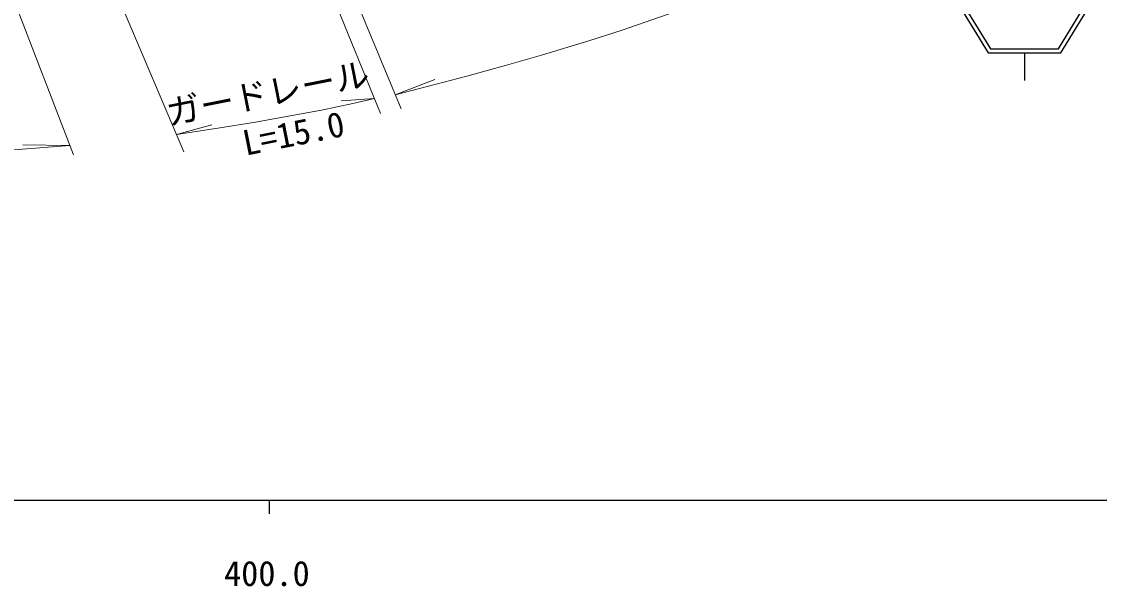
# Model space of a CAD drawing. Units: millimetres at full size, sheet at 1:1000; details may follow other scales. Extents: x 40000 to 680000, y 20000 to 380000.
# Drawn here: x 449987 to 528438, y 198715 to 239830 of the extents above; entities that cross this region are included whole.
import ezdxf
from ezdxf.enums import TextEntityAlignment as Align

# ---------------------------------------------------------------- set-up
doc = ezdxf.new("R2010")
doc.units = ezdxf.units.MM
doc.header["$LTSCALE"] = 1000
for name, color, linetype, lineweight in [('M-STR-HTXT', 7, 'Continuous', 13), ('M-STR-STRC', 7, 'Continuous', 25), ('M-TTL-BAND', 7, 'Continuous', 25)]:
    doc.layers.add(name, color=color, linetype=linetype, lineweight=lineweight)
doc.styles.add('ＭＳ ゴシック', font='')
doc.styles.get('ＭＳ ゴシック').set_extended_font_data('MS Gothic')

msp = doc.modelspace()

# ---------------------------------------------------------------- linework, layer by layer
at = {"layer": 'M-STR-HTXT'}
for p, q in [((468290, 255925), (477606, 233475)), ((467044, 255375), (476122, 233147)), ((453323, 250298), (461799, 230347)), ((446724, 248440), (453767, 230119)), ((461260, 231615), (463826, 232323)), ((453503, 230806), (450068, 230848))]:
    msp.add_line(p, q, dxfattribs=at)
for points in [[(530191, 253788), (528047, 252897), (525593, 251851), (523449, 250992), (521150, 250082), (518516, 248990), (517051, 248365), (514893, 247454), (511587, 246111), (509374, 245227), (507010, 244245), (504872, 243354), (501973, 242198), (499409, 241217), (496981, 240332), (493694, 239215), (491356, 238447), (487826, 237388), (485282, 236645), (482394, 235851), (479043, 234980), (477179, 234504), (480069, 235612)], [(461260, 231615), (464283, 232073), (467002, 232510), (469272, 232913), (471806, 233382), (474107, 233873), (475683, 234220), (473257, 234048)], [(453503, 230806), (449730, 230513), (447253, 230315), (443703, 230182), (439935, 230058), (437407, 229992), (435998, 230019), (433920, 230041), (432500, 230112), (430581, 230161), (428817, 230182), (427067, 230303), (424571, 230466), (422498, 230625), (420492, 230789), (418735, 230898), (421333, 231040)]]:
    msp.add_lwpolyline(points, dxfattribs=at)
at = {"layer": 'M-STR-STRC'}
for p, q in [((517581, 242045), (520345, 237545)), ((517933, 242045), (520513, 237845)), ((525450, 237845), (528029, 242045)), ((525617, 237545), (528381, 242045)), ((520513, 237845), (525450, 237845)), ((520345, 237545), (525617, 237545)), ((522981, 237545), (522981, 235545))]:
    msp.add_line(p, q, dxfattribs=at)
at = {"layer": 'M-TTL-BAND'}
for p, q in [((40000, 205000), (579000, 205000)), ((468000, 205000), (468000, 204000))]:
    msp.add_line(p, q, dxfattribs=at)

# ---------------------------------------------------------------- texts
at = {"layer": 'M-STR-HTXT', "style": 'ＭＳ ゴシック'}
for s, p in [('ガードレール', (468179, 233188)), ('L=15.0', (470063, 230256))]:
    msp.add_text(s, height=1833, rotation=11.239, dxfattribs=at).set_placement(p, align=Align.BOTTOM_CENTER)
at = {"layer": 'M-TTL-BAND', "style": 'ＭＳ ゴシック'}
msp.add_text('400.0', height=1833, dxfattribs=at).set_placement((467844, 198195), align=Align.BOTTOM_CENTER)

doc.saveas('drawing.dxf')
